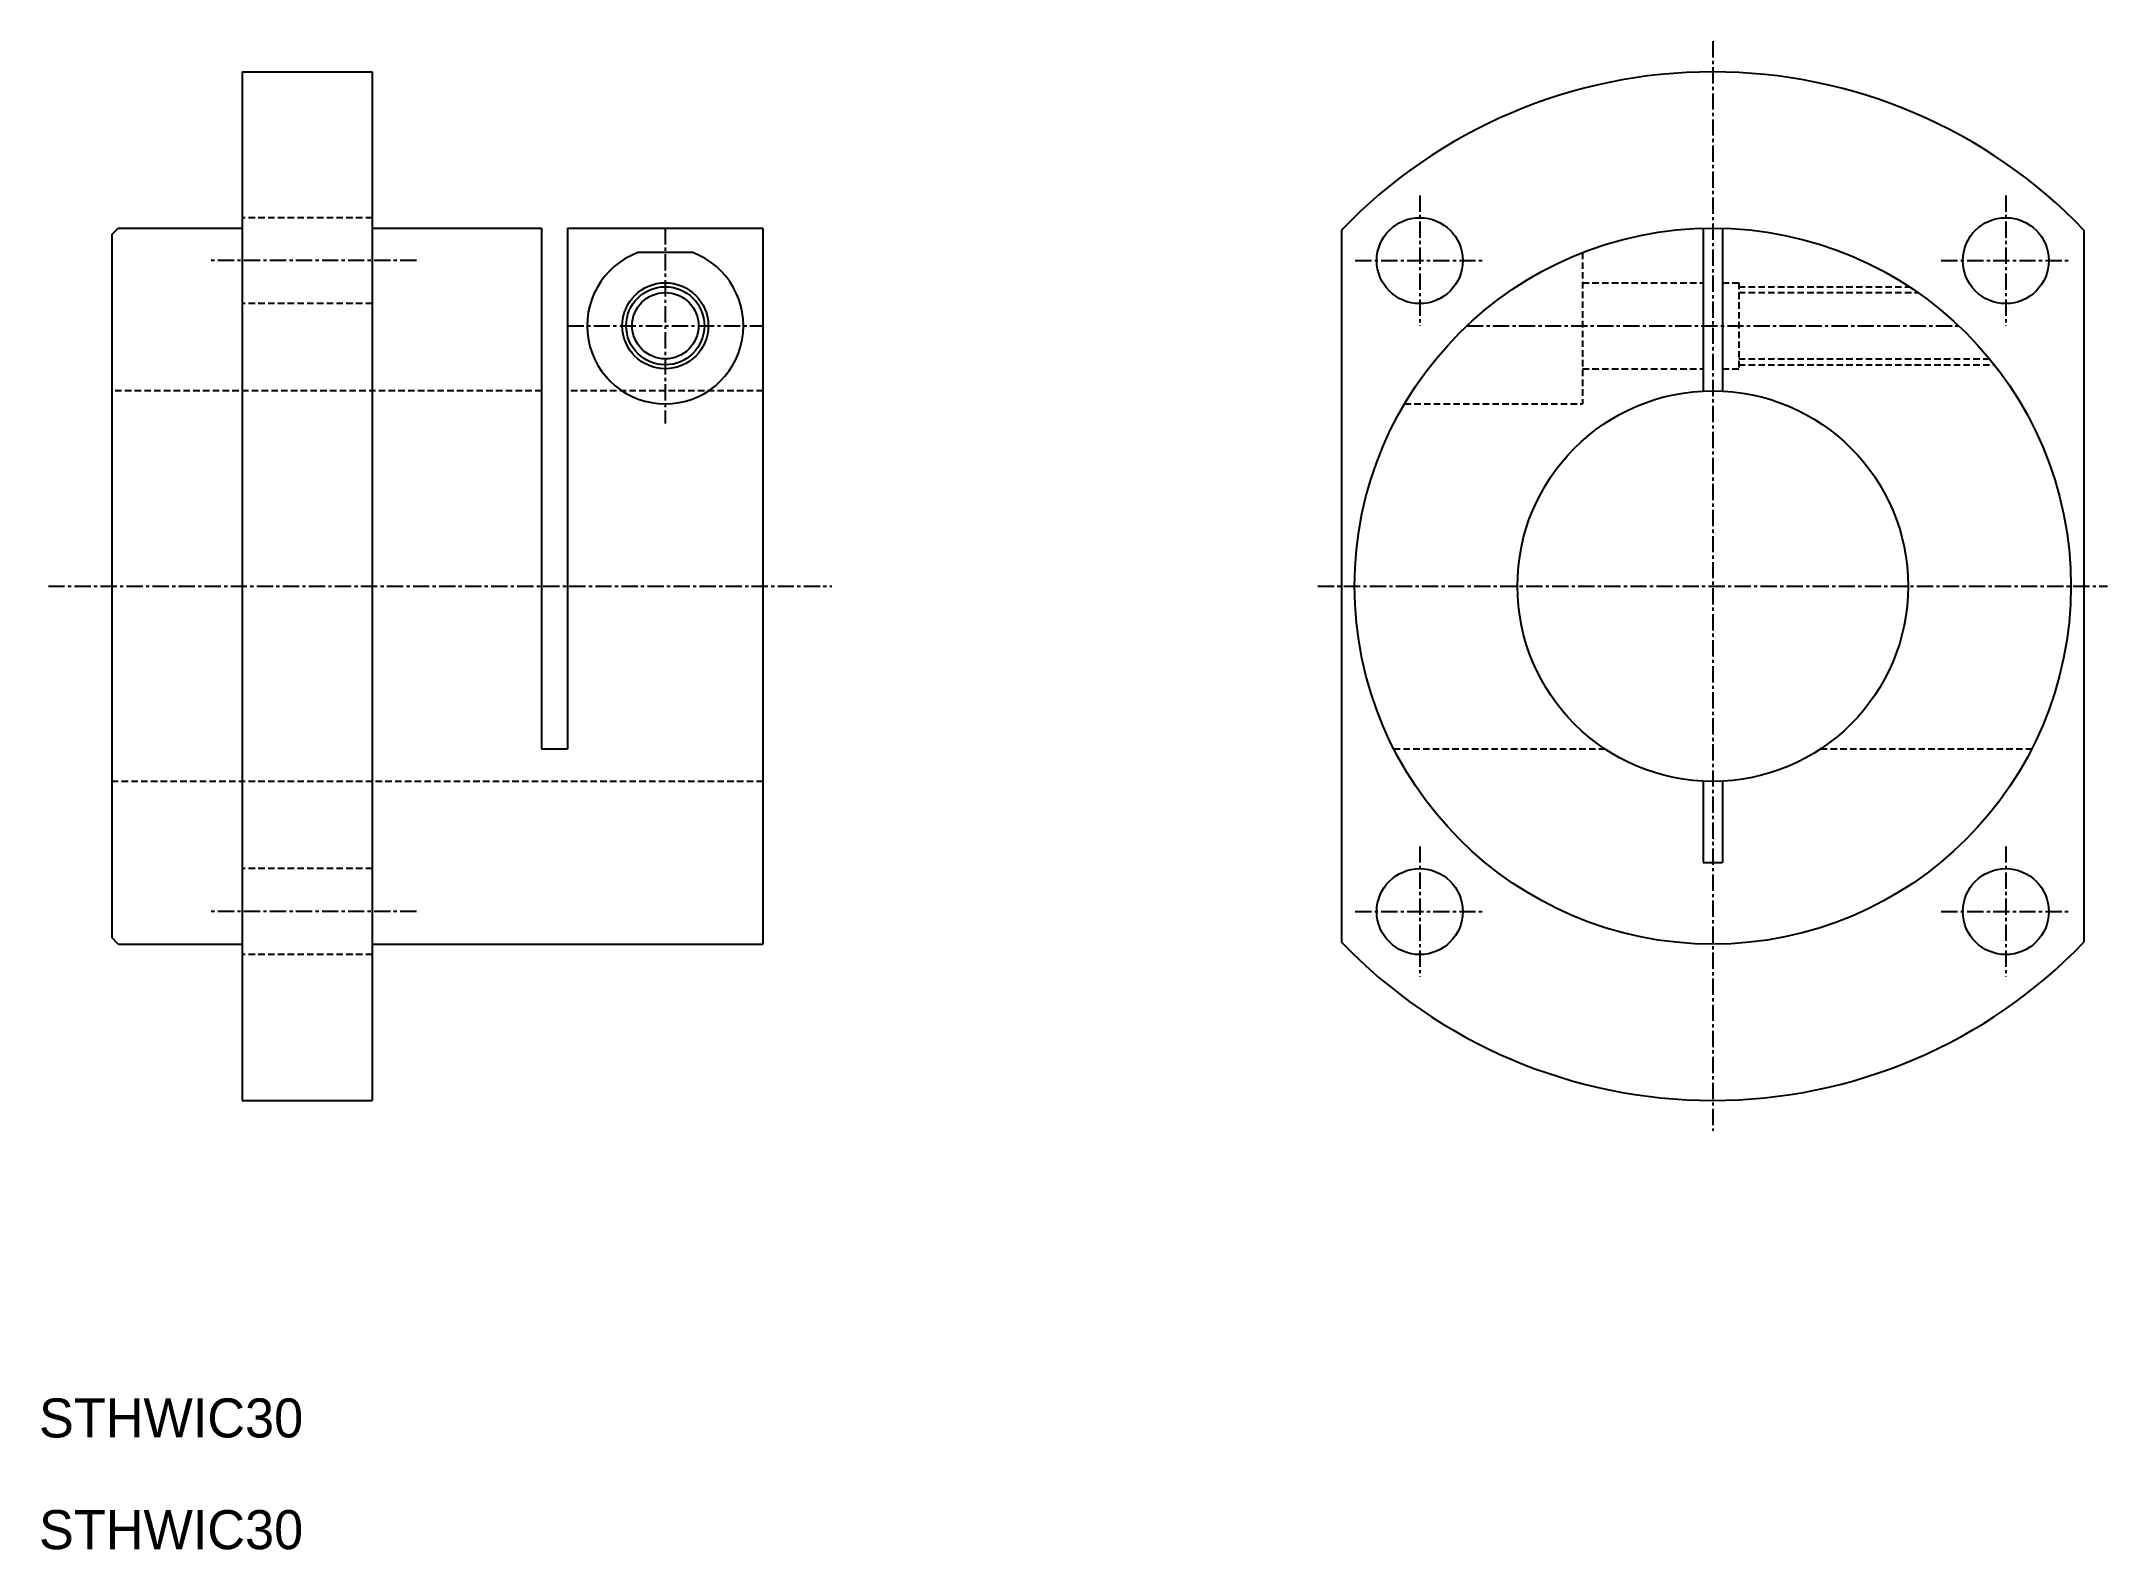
# Model space of a CAD drawing. Extents: x 22 to 181, y 50 to 166.
import ezdxf

# ---------------------------------------------------------------- set-up
doc = ezdxf.new("R2010")
doc.units = 0
doc.linetypes.add('CENTER', pattern=[2, 1.25, -0.25, 0.25, -0.25])
doc.linetypes.add('DASHED', pattern=[0.75, 0.5, -0.25])
doc.layers.get('0').update_dxf_attribs({"linetype": 'CONTINUOUS'})
doc.layers.add('CENTER', color=1, linetype='CENTER')

msp = doc.modelspace()

# ---------------------------------------------------------------- linework, layer by layer
at = {"color": 7, "linetype": 'CONTINUOUS'}
for p, q in [((37.84, 163.31), (37.84, 84.31)), ((37.84, 163.31), (47.84, 163.31)), ((47.84, 163.31), (47.84, 84.31)), ((27.84, 150.81), (28.34, 151.31)), ((27.84, 150.81), (27.84, 96.81)), ((28.34, 151.31), (37.84, 151.31)), ((47.84, 151.31), (60.84, 151.31)), ((60.84, 151.31), (60.84, 111.31)), ((62.84, 151.31), (62.84, 111.31)), ((62.84, 151.31), (77.84, 151.31)), ((77.84, 151.31), (77.84, 96.31)), ((122.27, 151.16), (122.27, 96.46)), ((150.02, 151.29), (150.02, 138.78)), ((151.52, 151.29), (151.52, 138.78)), ((179.27, 151.16), (179.27, 96.46)), ((72.45, 149.43), (68.23, 149.43)), ((60.84, 111.31), (62.84, 111.31)), ((150.02, 108.84), (150.02, 102.58)), ((151.52, 108.84), (151.52, 102.58)), ((150.02, 102.58), (151.52, 102.58)), ((28.34, 96.31), (27.84, 96.81)), ((28.34, 96.31), (37.84, 96.31)), ((47.84, 96.31), (77.84, 96.31)), ((37.84, 84.31), (47.84, 84.31))]:
    msp.add_line(p, q, dxfattribs=at)
at = {"color": 3, "linetype": 'DASHED'}
for p, q in [((47.84, 152.11), (37.84, 152.11)), ((140.77, 149.43), (140.77, 137.81)), ((140.77, 147.11), (150.02, 147.11)), ((151.52, 147.11), (152.77, 147.11)), ((152.77, 147.11), (152.77, 140.51)), ((152.77, 146.81), (165.84, 146.81)), ((152.77, 146.36), (166.51, 146.36)), ((47.84, 145.51), (37.84, 145.51)), ((152.77, 141.26), (172.02, 141.26)), ((140.77, 140.51), (150.02, 140.51)), ((151.52, 140.51), (152.77, 140.51)), ((152.77, 140.81), (172.38, 140.81)), ((60.84, 138.81), (27.84, 138.81)), ((77.84, 138.81), (62.84, 138.81)), ((127.1, 137.81), (140.77, 137.81)), ((126.27, 111.31), (142.48, 111.31)), ((159.06, 111.31), (175.26, 111.31)), ((77.84, 108.81), (27.84, 108.81)), ((47.84, 102.11), (37.84, 102.11)), ((47.84, 95.51), (37.84, 95.51))]:
    msp.add_line(p, q, dxfattribs=at)
at = {"color": 7, "linetype": 'CONTINUOUS'}
for centre, radius in [((150.77, 123.81), 27.5), ((128.27, 148.81), 3.3), ((173.27, 148.81), 3.3), ((70.34, 143.81), 3.3), ((70.34, 143.81), 2.55), ((150.77, 123.81), 15), ((128.27, 98.81), 3.3), ((173.27, 98.81), 3.3)]:
    msp.add_circle(centre, radius, dxfattribs=at)
at = {"color": 3, "linetype": 'CONTINUOUS'}
msp.add_circle((70.34, 143.81), 3, dxfattribs=at)
at = {"color": 7, "linetype": 'CONTINUOUS'}
for centre, radius, start, end in [((150.77, 123.81), 39.5, 43.82, 136.18), ((70.34, 143.81), 6, 110.5723, 69.4277), ((150.77, 123.81), 39.5, 223.82, 316.18)]:
    msp.add_arc(centre, radius, start, end, dxfattribs=at)
at = {"layer": 'CENTER', "color": 1, "linetype": 'CENTER'}
for p, q in [((150.77, 165.66), (150.77, 81.96)), ((128.27, 153.82), (128.27, 143.8)), ((173.27, 153.82), (173.27, 143.8)), ((70.34, 151.31), (70.34, 136.31)), ((51.23, 148.81), (35.3, 148.81)), ((123.31, 148.81), (133.23, 148.81)), ((168.31, 148.81), (178.23, 148.81)), ((62.84, 143.81), (77.84, 143.81)), ((131.89, 143.81), (169.64, 143.81)), ((22.97, 123.81), (83.13, 123.81)), ((120.44, 123.81), (181.09, 123.81)), ((128.27, 103.82), (128.27, 93.8)), ((173.27, 103.82), (173.27, 93.8)), ((51.23, 98.81), (35.3, 98.81)), ((123.31, 98.81), (133.23, 98.81)), ((168.31, 98.81), (178.23, 98.81))]:
    msp.add_line(p, q, dxfattribs=at)

# ---------------------------------------------------------------- texts
at = {"color": 7, "linetype": 'CONTINUOUS'}
for p in [(22.25, 58.42), (22.25, 49.84)]:
    msp.add_text('STHWIC30', height=3, dxfattribs=at).set_placement(p)

doc.saveas('drawing.dxf')
